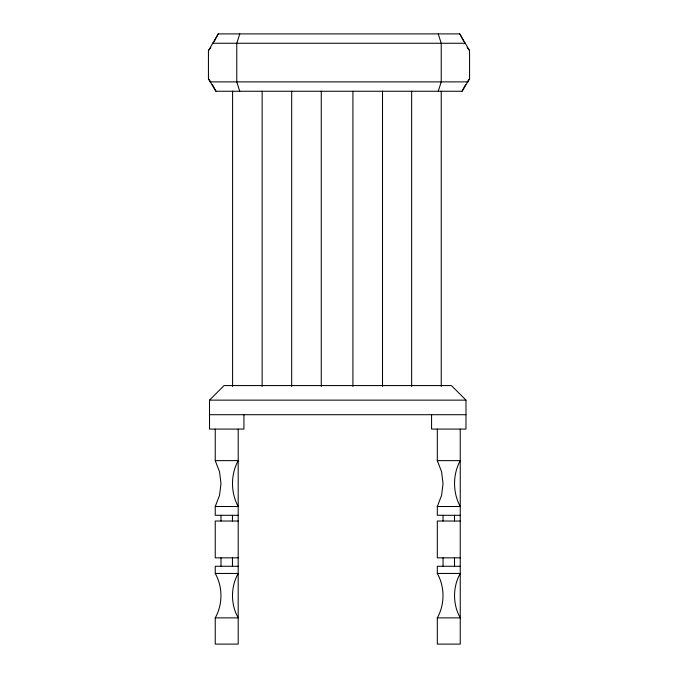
<?xml version="1.0" encoding="UTF-8"?>
<svg xmlns="http://www.w3.org/2000/svg" width="678" height="678" viewBox="0 0 678 678"><rect width="100%" height="100%" fill="white"/><g stroke="black" fill="none" stroke-linecap="round" stroke-linejoin="round"><path stroke-width="1.02" d="M239.758 33.9L236.775 43.265L236.775 81.885L239.758 91.25M438.242 91.25L441.225 81.885L441.225 43.265L438.242 33.9M238.19 515.297L215.248 515.297L215.248 506.508L219.528 495.389L220.986 483.567L219.528 471.744L215.248 460.625L215.248 429.089M460.243 515.297L437.31 515.297L437.31 506.508L441.59 495.389L443.039 483.567L441.59 471.744L437.31 460.625L437.31 429.089M238.19 429.089L238.19 644.1L215.248 644.1L215.248 617.878C222.842 604.335 222.842 586.995 215.248 573.452L215.248 566.266L238.19 566.266M460.243 429.089L460.243 644.1L437.31 644.1L437.31 617.878C444.895 604.335 444.895 586.995 437.31 573.452L437.31 566.266L460.243 566.266M208.434 50.647L218.231 33.9L459.769 33.9L469.566 50.647L469.566 78.877L462.082 91.25L215.918 91.25L208.434 78.877L208.434 50.647L210.816 47.545M214.333 41.256L218.231 33.9M462.082 91.25L465.684 84.453M467.184 81.979L469.566 78.877M243.927 414.707L243.927 429.089L209.519 429.089L209.519 400.139L224.079 385.57L451.412 385.57L465.981 400.139L465.981 429.089L431.572 429.089L431.572 414.707M212.35 43.265L465.65 43.265M210.027 81.885L467.973 81.885M209.519 400.139L465.981 400.139M209.519 414.707L465.981 414.707M215.248 460.625L238.19 460.625C230.596 474.693 230.596 492.448 238.19 506.508L215.248 506.508M437.31 460.625L460.243 460.625C452.658 474.693 452.658 492.448 460.243 506.508L437.31 506.508M238.19 521.026L215.248 521.026L215.248 557.841L238.19 557.841M460.243 521.026L437.31 521.026L437.31 557.841L460.243 557.841M215.248 573.452L238.19 573.452C230.605 586.995 230.605 604.335 238.19 617.878L215.248 617.878M437.31 573.452L460.243 573.452C452.658 586.995 452.658 604.335 460.243 617.878L437.31 617.878M467.184 47.545L469.566 50.647M208.434 78.877L210.816 81.979M459.769 33.9L463.667 41.256M212.316 84.453L215.918 91.25M454.514 515.297L454.514 521.026M454.514 557.841L454.514 566.266M443.039 515.297L443.039 521.026M443.039 557.841L443.039 566.266M441.234 91.157L441.234 386.468M411.639 91.157L411.639 386.468M382.511 91.157L382.511 386.468M352.916 91.157L352.916 386.468M321.262 91.157L321.262 386.468M291.684 91.157L291.684 386.468M262.149 91.157L262.149 386.468M232.588 91.157L232.588 386.468M232.452 515.297L232.452 521.026M232.452 557.841L232.452 566.266M220.986 515.297L220.986 521.026M220.986 557.841L220.986 566.266"/></g></svg>
